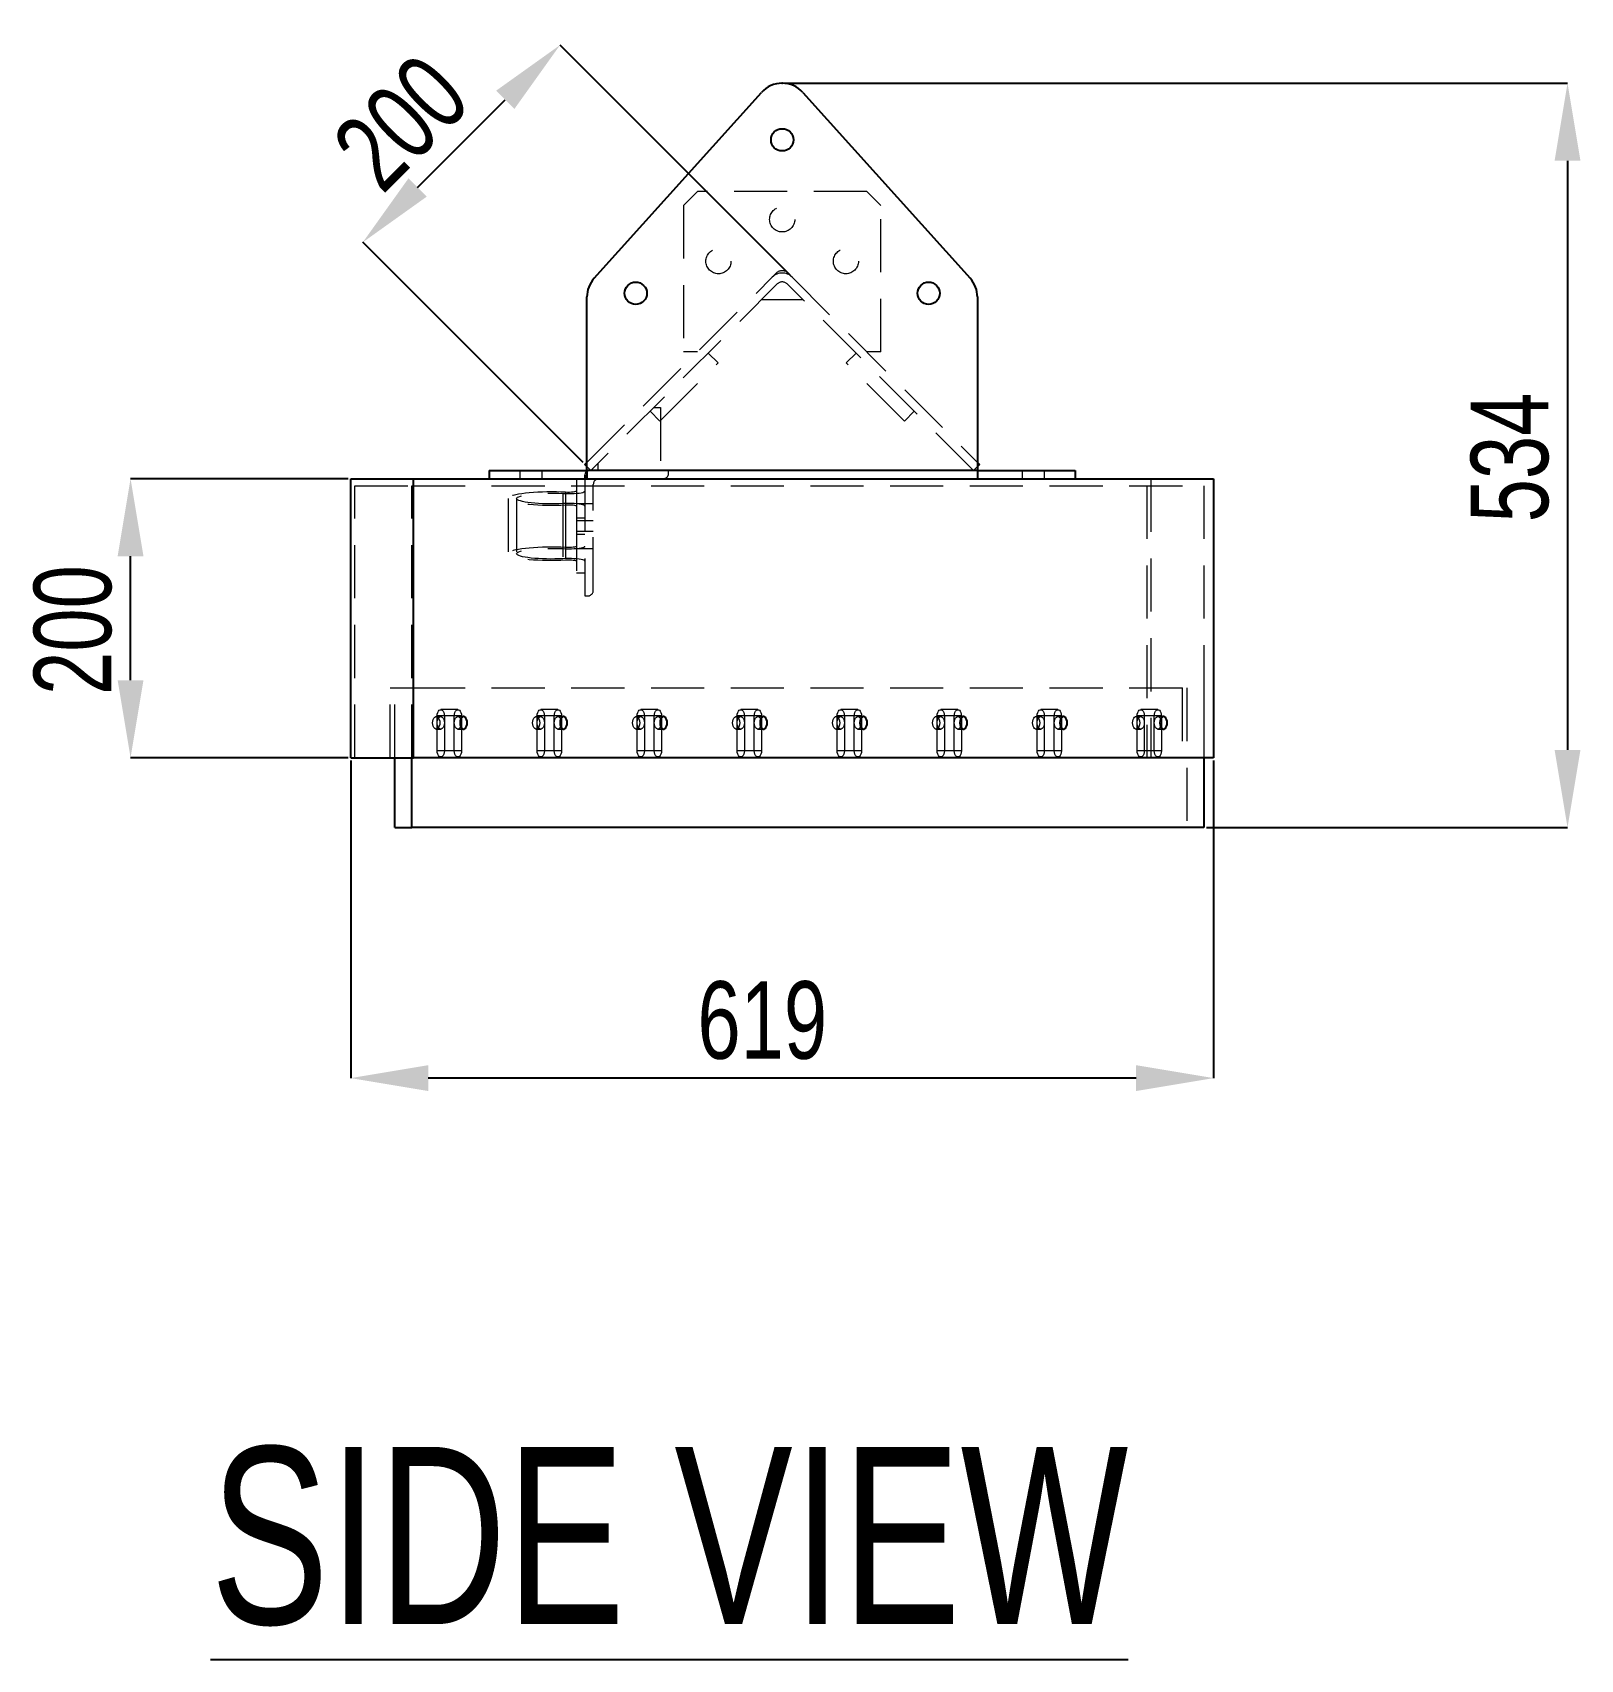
# Model space of a CAD drawing. Header units: millimetres. Extents: x 122 to 2816, y -707 to 556.
# Drawn here: x 1275.94 to 1312.93, y -119.21 to -80.33 of the extents above; entities that cross this region are included whole.
import ezdxf

# ---------------------------------------------------------------- set-up
doc = ezdxf.new("R2010")
doc.units = ezdxf.units.MM
doc.header["$PDSIZE"] = -1
doc.linetypes.add('HIDDEN', pattern=[1.905, 1.27, -0.635])
doc.layers.add('FORMAT', color=7, linetype='Continuous')
doc.styles.add('SLDTEXTSTYLE7', font='TXT', dxfattribs={"width": 0.75})
doc.dimstyles.new('SLDDIMSTYLE49', dxfattribs={"dimtxt": 1.852083, "dimasz": 1.852083, "dimexe": 0, "dimexo": 0.625, "dimgap": 0.463021, "dimtad": 1, "dimdec": 0, "dimlfac": 30, "dimrnd": 1e-09, "dimzin": 12, "dimtxsty": 'SLDTEXTSTYLE7', "dimsah": 1, "dimcen": 2.5, "dimazin": 3, "dimtfac": 1, "dimtdec": 0, "dimtmove": 0, "dimatfit": 3, "dimfrac": 2, "dimtzin": 12})
doc.dimstyles.new('SLDDIMSTYLE50', dxfattribs={"dimtxt": 1.852083, "dimasz": 1.852083, "dimexe": 0, "dimexo": 0.625, "dimgap": 0.463021, "dimtad": 1, "dimdec": 0, "dimlfac": 30, "dimrnd": 1e-09, "dimzin": 12, "dimtxsty": 'SLDTEXTSTYLE7', "dimsah": 1, "dimcen": 2.5, "dimazin": 3, "dimtfac": 1, "dimtdec": 0, "dimtmove": 0, "dimatfit": 0, "dimfrac": 2, "dimtzin": 12})

# ---------------------------------------------------------------- blocks, each defined once
blk = doc.blocks.new('*D1314')
at = {"layer": 'Defpoints', "color": 0}
for p in [(1293.854, -81.544), (1303.932, -99.33), (1312.625, -99.33)]:
    blk.add_point(p, dxfattribs=at)
at = {"layer": 'FORMAT', "color": 0, "lineweight": -2}
for p, q in [((1293.916, -81.544), (1312.625, -81.544)), ((1312.625, -83.396), (1312.625, -97.478)), ((1303.995, -99.33), (1312.625, -99.33))]:
    blk.add_line(p, q, dxfattribs=at)
at = {"layer": 'FORMAT', "color": 0}
for points in [[(1312.316, -83.396), (1312.934, -83.396), (1312.625, -81.544)], [(1312.316, -97.478), (1312.934, -97.478), (1312.625, -99.33)]]:
    blk.add_solid(points, dxfattribs=at)
at = {"layer": 'FORMAT', "color": 0, "insert": (1310.31, -90.488), "char_height": 1.8521, "attachment_point": 2, "rotation": 90, "style": 'SLDTEXTSTYLE7'}
blk.add_mtext('\\A1;534', dxfattribs=at)
blk = doc.blocks.new('*D1315')
at = {"layer": 'Defpoints', "color": 0}
for p in [(1283.543, -97.663), (1304.164, -97.663), (1283.543, -105.32)]:
    blk.add_point(p, dxfattribs=at)
at = {"layer": 'FORMAT', "color": 0, "lineweight": -2}
for p, q in [((1283.543, -97.726), (1283.543, -105.32)), ((1304.164, -97.726), (1304.164, -105.32)), ((1302.312, -105.32), (1285.395, -105.32))]:
    blk.add_line(p, q, dxfattribs=at)
at = {"layer": 'FORMAT', "color": 0}
for points in [[(1285.395, -105.011), (1285.395, -105.629), (1283.543, -105.32)], [(1302.312, -105.011), (1302.312, -105.629), (1304.164, -105.32)]]:
    blk.add_solid(points, dxfattribs=at)
at = {"layer": 'FORMAT', "color": 0, "insert": (1293.378, -103.005), "char_height": 1.8521, "attachment_point": 2, "style": 'SLDTEXTSTYLE7'}
blk.add_mtext('\\A1;619', dxfattribs=at)
blk = doc.blocks.new('*D1316')
at = {"layer": 'Defpoints', "color": 0}
for p in [(1278.279, -90.997), (1283.543, -90.997), (1283.543, -97.663)]:
    blk.add_point(p, dxfattribs=at)
at = {"layer": 'FORMAT', "color": 0, "lineweight": -2}
for p, q in [((1283.481, -90.997), (1278.279, -90.997)), ((1278.279, -95.811), (1278.279, -92.849)), ((1283.481, -97.663), (1278.279, -97.663))]:
    blk.add_line(p, q, dxfattribs=at)
at = {"layer": 'FORMAT', "color": 0}
for points in [[(1277.97, -92.849), (1278.588, -92.849), (1278.279, -90.997)], [(1277.97, -95.811), (1278.588, -95.811), (1278.279, -97.663)]]:
    blk.add_solid(points, dxfattribs=at)
at = {"layer": 'FORMAT', "color": 0, "insert": (1275.964, -94.612), "char_height": 1.8521, "attachment_point": 2, "rotation": 90, "style": 'SLDTEXTSTYLE7'}
blk.add_mtext('\\A1;200', dxfattribs=at)
blk = doc.blocks.new('*D1317')
at = {"layer": 'Defpoints', "color": 0}
for p in [(1288.544, -80.632), (1294.09, -86.177), (1289.14, -90.655)]:
    blk.add_point(p, dxfattribs=at)
at = {"layer": 'FORMAT', "color": 0, "lineweight": -2}
for p, q in [((1294.045, -86.133), (1288.544, -80.632)), ((1285.14, -84.036), (1287.235, -81.941)), ((1289.096, -90.611), (1283.83, -85.346))]:
    blk.add_line(p, q, dxfattribs=at)
at = {"layer": 'FORMAT', "color": 0}
for points in [[(1287.016, -81.723), (1287.453, -82.16), (1288.544, -80.632)], [(1284.922, -83.818), (1285.358, -84.254), (1283.83, -85.346)]]:
    blk.add_solid(points, dxfattribs=at)
at = {"layer": 'FORMAT', "color": 0, "insert": (1284.082, -81.82), "char_height": 1.8521, "attachment_point": 2, "rotation": 45, "style": 'SLDTEXTSTYLE7'}
blk.add_mtext('\\A1;200', dxfattribs=at)

msp = doc.modelspace()

# ---------------------------------------------------------------- linework, layer by layer
at = {"color": 7, "linetype": 'Continuous', "lineweight": 25}
for p, q in [((1289.358462, -86.206643), (1293.358462, -81.764193)), ((1294.349322, -81.764193), (1298.349322, -86.206643)), ((1289.187225, -90.796821), (1289.187225, -86.65273)), ((1298.520558, -86.65273), (1298.520558, -90.796821)), ((1286.853892, -90.796821), (1286.853892, -90.996821)), ((1286.853892, -90.796821), (1289.187225, -90.796821)), ((1289.139847, -90.6554), (1289.187225, -90.608021)), ((1289.187225, -90.702778), (1289.139847, -90.6554)), ((1289.139847, -90.930154), (1289.139847, -90.996821)), ((1289.187225, -90.796821), (1289.187225, -90.996821)), ((1298.520558, -90.796821), (1289.187225, -90.796821)), ((1298.520558, -90.608021), (1298.567937, -90.6554)), ((1298.567937, -90.6554), (1298.520558, -90.702778)), ((1298.520558, -90.796821), (1298.520558, -90.996821)), ((1298.520558, -90.796821), (1300.853892, -90.796821)), ((1300.853892, -90.796821), (1300.853892, -90.996821)), ((1283.543395, -97.663488), (1283.543395, -90.996821)), ((1283.543395, -90.996821), (1285.045174, -90.996821)), ((1285.045174, -97.663488), (1285.045174, -90.996821)), ((1285.045174, -90.996821), (1293.222416, -90.996821)), ((1293.222416, -90.996821), (1298.520558, -90.996821)), ((1298.520558, -90.996821), (1304.164388, -90.996821)), ((1304.164388, -90.996821), (1304.164388, -97.663488)), ((1283.543395, -97.663488), (1285.045174, -97.663488)), ((1284.594669, -99.330154), (1284.594669, -97.663488)), ((1285.004245, -99.330154), (1285.004245, -97.663488)), ((1304.164388, -97.663488), (1285.045174, -97.663488)), ((1303.932267, -97.663488), (1303.932267, -99.330154)), ((1284.594669, -99.330154), (1285.004245, -99.330154)), ((1303.932267, -99.330154), (1285.004245, -99.330154))]:
    msp.add_line(p, q, dxfattribs=at)
at = {"color": 7, "linetype": 'HIDDEN', "lineweight": 18}
for p, q in [((1291.830202, -84.13171), (1291.496869, -84.465044)), ((1295.877581, -84.13171), (1291.830202, -84.13171)), ((1296.210914, -84.465044), (1295.877581, -84.13171)), ((1291.496869, -84.465044), (1291.496869, -87.965044)), ((1296.210914, -87.965044), (1296.210914, -84.465044)), ((1289.187225, -90.608021), (1293.618189, -86.177057)), ((1293.618189, -86.177057), (1293.71247, -86.082776)), ((1293.995313, -86.082776), (1294.089594, -86.177057)), ((1294.089594, -86.177057), (1298.520558, -90.608021)), ((1293.736041, -86.342048), (1289.281268, -90.796821)), ((1298.426516, -90.796821), (1293.971743, -86.342048)), ((1294.353892, -86.724197), (1293.353892, -86.724197)), ((1290.931184, -89.61831), (1292.321827, -88.227666)), ((1291.830202, -87.965044), (1291.496869, -87.965044)), ((1292.321827, -88.227666), (1292.086125, -87.991964)), ((1295.385956, -88.227666), (1295.621659, -87.991964)), ((1296.7766, -89.61831), (1295.385956, -88.227666)), ((1296.210914, -87.965044), (1295.877581, -87.965044)), ((1290.695481, -89.382607), (1290.931184, -89.61831)), ((1290.781268, -89.296821), (1290.947935, -89.296821)), ((1290.947935, -89.296821), (1290.947935, -90.796821)), ((1297.012302, -89.382607), (1296.7766, -89.61831)), ((1287.587225, -90.796821), (1287.587225, -90.996821)), ((1288.120558, -90.996821), (1288.120558, -90.796821)), ((1289.281268, -90.796821), (1289.187225, -90.702778)), ((1289.447935, -90.630154), (1289.447935, -90.796821)), ((1291.139847, -90.863488), (1291.139847, -90.796821)), ((1298.520558, -90.702778), (1298.426516, -90.796821)), ((1299.587225, -90.796821), (1299.587225, -90.996821)), ((1300.120558, -90.996821), (1300.120558, -90.796821)), ((1283.638991, -91.163488), (1285.004245, -91.163488)), ((1283.638991, -97.663488), (1283.638991, -91.163488)), ((1285.004245, -91.163488), (1303.932267, -91.163488)), ((1285.004245, -97.663488), (1285.004245, -91.163488)), ((1288.610117, -91.348874), (1288.610117, -92.666512)), ((1288.674982, -91.319931), (1288.674982, -92.637569)), ((1288.939847, -91.010514), (1288.939847, -91.290988)), ((1289.139847, -91.010514), (1288.939847, -91.010514)), ((1288.939847, -91.290988), (1288.939847, -91.647955)), ((1289.139847, -90.996821), (1289.139847, -93.796821)), ((1289.339847, -93.663488), (1289.339847, -91.130154)), ((1302.567014, -91.163488), (1302.567014, -97.663488)), ((1302.66261, -90.996821), (1302.66261, -97.663488)), ((1303.932267, -91.163488), (1303.932267, -97.663488)), ((1287.306513, -91.469471), (1287.306513, -92.787109)), ((1287.506513, -91.469471), (1287.506513, -92.787109)), ((1288.610117, -91.590068), (1288.610117, -92.907706)), ((1288.674982, -91.619011), (1288.674982, -92.936649)), ((1289.139847, -91.596821), (1288.939847, -91.596821)), ((1288.939847, -91.647955), (1288.939847, -91.928429)), ((1289.339847, -91.596821), (1289.139847, -91.596821)), ((1288.939847, -91.928429), (1288.939847, -93.246067)), ((1288.939847, -91.928429), (1289.139847, -91.928429)), ((1288.939847, -91.996821), (1289.139847, -91.996821)), ((1289.139847, -91.996821), (1289.339847, -91.996821)), ((1289.139847, -92.259759), (1288.939847, -92.259759)), ((1289.139847, -92.328152), (1288.939847, -92.328152)), ((1289.339847, -92.259759), (1289.139847, -92.259759)), ((1288.939847, -92.659759), (1289.139847, -92.659759)), ((1289.139847, -92.659759), (1289.339847, -92.659759)), ((1288.939847, -93.246067), (1289.139847, -93.246067)), ((1289.139847, -93.796821), (1289.206513, -93.796821)), ((1284.485448, -97.663488), (1284.485448, -95.996821)), ((1284.485448, -95.996821), (1284.594669, -95.996821)), ((1284.594669, -97.663488), (1284.594669, -95.996821)), ((1284.594669, -95.996821), (1285.004245, -95.996821)), ((1285.004245, -97.663488), (1285.004245, -95.996821)), ((1285.004245, -95.996821), (1303.932267, -95.996821)), ((1303.413471, -95.996821), (1303.413471, -97.663488)), ((1303.522691, -95.996821), (1303.522691, -97.663488)), ((1303.522691, -95.996821), (1303.522691, -99.330154)), ((1303.932267, -95.996821), (1303.932267, -97.663488)), ((1285.694023, -96.680154), (1285.584803, -96.680154)), ((1285.607987, -97.496821), (1285.607987, -96.663488)), ((1286.017563, -96.663488), (1285.607987, -96.663488)), ((1286.103599, -96.513488), (1285.694023, -96.513488)), ((1286.189636, -96.663488), (1285.78006, -96.663488)), ((1285.78006, -96.663488), (1285.78006, -97.496821)), ((1286.017563, -97.496821), (1286.017563, -96.663488)), ((1286.240125, -96.680154), (1286.103599, -96.680154)), ((1286.189636, -96.663488), (1286.189636, -97.496821)), ((1288.083925, -96.680154), (1287.974705, -96.680154)), ((1287.997889, -97.496821), (1287.997889, -96.663488)), ((1288.407465, -96.663488), (1287.997889, -96.663488)), ((1288.493501, -96.513488), (1288.083925, -96.513488)), ((1288.579538, -96.663488), (1288.169962, -96.663488)), ((1288.169962, -96.663488), (1288.169962, -97.496821)), ((1288.407465, -97.496821), (1288.407465, -96.663488)), ((1288.630027, -96.680154), (1288.493501, -96.680154)), ((1288.579538, -96.663488), (1288.579538, -97.496821)), ((1290.473827, -96.680154), (1290.364607, -96.680154)), ((1290.387791, -97.496821), (1290.387791, -96.663488)), ((1290.797367, -96.663488), (1290.387791, -96.663488)), ((1290.883403, -96.513488), (1290.473827, -96.513488)), ((1290.96944, -96.663488), (1290.559863, -96.663488)), ((1290.559863, -96.663488), (1290.559863, -97.496821)), ((1290.797367, -97.496821), (1290.797367, -96.663488)), ((1291.019928, -96.680154), (1290.883403, -96.680154)), ((1290.96944, -96.663488), (1290.96944, -97.496821)), ((1292.863729, -96.680154), (1292.754509, -96.680154)), ((1293.187268, -96.663488), (1292.777692, -96.663488)), ((1292.777692, -97.496821), (1292.777692, -96.663488)), ((1293.273305, -96.513488), (1292.863729, -96.513488)), ((1293.359341, -96.663488), (1292.949765, -96.663488)), ((1292.949765, -96.663488), (1292.949765, -97.496821)), ((1293.187268, -97.496821), (1293.187268, -96.663488)), ((1293.40983, -96.680154), (1293.273305, -96.680154)), ((1293.359341, -96.663488), (1293.359341, -97.496821)), ((1295.253631, -96.680154), (1295.14441, -96.680154)), ((1295.167594, -97.496821), (1295.167594, -96.663488)), ((1295.57717, -96.663488), (1295.167594, -96.663488)), ((1295.663207, -96.513488), (1295.253631, -96.513488)), ((1295.749243, -96.663488), (1295.339667, -96.663488)), ((1295.339667, -96.663488), (1295.339667, -97.496821)), ((1295.57717, -97.496821), (1295.57717, -96.663488)), ((1295.799732, -96.680154), (1295.663207, -96.680154)), ((1295.749243, -96.663488), (1295.749243, -97.496821)), ((1297.643532, -96.680154), (1297.534312, -96.680154)), ((1297.557496, -97.496821), (1297.557496, -96.663488)), ((1297.967072, -96.663488), (1297.557496, -96.663488)), ((1298.053108, -96.513488), (1297.643532, -96.513488)), ((1298.139145, -96.663488), (1297.729569, -96.663488)), ((1297.729569, -96.663488), (1297.729569, -97.496821)), ((1297.967072, -97.496821), (1297.967072, -96.663488)), ((1298.189634, -96.680154), (1298.053108, -96.680154)), ((1298.139145, -96.663488), (1298.139145, -97.496821)), ((1300.033434, -96.680154), (1299.924214, -96.680154)), ((1300.356974, -96.663488), (1299.947398, -96.663488)), ((1299.947398, -97.496821), (1299.947398, -96.663488)), ((1300.44301, -96.513488), (1300.033434, -96.513488)), ((1300.529047, -96.663488), (1300.119471, -96.663488)), ((1300.119471, -96.663488), (1300.119471, -97.496821)), ((1300.356974, -97.496821), (1300.356974, -96.663488)), ((1300.579536, -96.680154), (1300.44301, -96.680154)), ((1300.529047, -96.663488), (1300.529047, -97.496821)), ((1302.423336, -96.680154), (1302.314116, -96.680154)), ((1302.746876, -96.663488), (1302.3373, -96.663488)), ((1302.3373, -97.496821), (1302.3373, -96.663488)), ((1302.832912, -96.513488), (1302.423336, -96.513488)), ((1302.918949, -96.663488), (1302.509373, -96.663488)), ((1302.509373, -96.663488), (1302.509373, -97.496821)), ((1302.746876, -97.496821), (1302.746876, -96.663488)), ((1302.969437, -96.680154), (1302.832912, -96.680154)), ((1302.918949, -96.663488), (1302.918949, -97.496821)), ((1285.584803, -96.980154), (1285.694023, -96.980154)), ((1286.103599, -96.980154), (1286.240125, -96.980154)), ((1287.974705, -96.980154), (1288.083925, -96.980154)), ((1288.493501, -96.980154), (1288.630027, -96.980154)), ((1290.364607, -96.980154), (1290.473827, -96.980154)), ((1290.883403, -96.980154), (1291.019928, -96.980154)), ((1292.754509, -96.980154), (1292.863729, -96.980154)), ((1293.273305, -96.980154), (1293.40983, -96.980154)), ((1295.14441, -96.980154), (1295.253631, -96.980154)), ((1295.663207, -96.980154), (1295.799732, -96.980154)), ((1297.534312, -96.980154), (1297.643532, -96.980154)), ((1298.053108, -96.980154), (1298.189634, -96.980154)), ((1299.924214, -96.980154), (1300.033434, -96.980154)), ((1300.44301, -96.980154), (1300.579536, -96.980154)), ((1302.314116, -96.980154), (1302.423336, -96.980154)), ((1302.832912, -96.980154), (1302.969437, -96.980154)), ((1286.017563, -97.496821), (1285.607987, -97.496821)), ((1286.189636, -97.496821), (1285.78006, -97.496821)), ((1288.407465, -97.496821), (1287.997889, -97.496821)), ((1288.579538, -97.496821), (1288.169962, -97.496821)), ((1290.797367, -97.496821), (1290.387791, -97.496821)), ((1290.96944, -97.496821), (1290.559863, -97.496821)), ((1293.187268, -97.496821), (1292.777692, -97.496821)), ((1293.359341, -97.496821), (1292.949765, -97.496821)), ((1295.57717, -97.496821), (1295.167594, -97.496821)), ((1295.749243, -97.496821), (1295.339667, -97.496821)), ((1297.967072, -97.496821), (1297.557496, -97.496821)), ((1298.139145, -97.496821), (1297.729569, -97.496821)), ((1300.356974, -97.496821), (1299.947398, -97.496821)), ((1300.529047, -97.496821), (1300.119471, -97.496821)), ((1302.746876, -97.496821), (1302.3373, -97.496821)), ((1302.918949, -97.496821), (1302.509373, -97.496821)), ((1285.694023, -97.646821), (1286.103599, -97.646821)), ((1288.083925, -97.646821), (1288.493501, -97.646821)), ((1290.473827, -97.646821), (1290.883403, -97.646821)), ((1292.863729, -97.646821), (1293.273305, -97.646821)), ((1295.253631, -97.646821), (1295.663207, -97.646821)), ((1297.643532, -97.646821), (1298.053108, -97.646821)), ((1300.033434, -97.646821), (1300.44301, -97.646821)), ((1302.423336, -97.646821), (1302.832912, -97.646821))]:
    msp.add_line(p, q, dxfattribs=at)
at = {"color": 7, "linetype": 'HIDDEN', "lineweight": 18, "flags": 128}
for points in [[(1288.674982, -91.319931), (1288.567028, -91.315254), (1288.456395, -91.312395), (1288.344389, -91.311387), (1288.232329, -91.312244), (1288.121536, -91.314954), (1288.013317, -91.319486), (1287.908948, -91.325786), (1287.80966, -91.333781), (1287.716622, -91.343374), (1287.630931, -91.354455), (1287.553599, -91.366892), (1287.485536, -91.380538), (1287.427545, -91.395232), (1287.38031, -91.410802), (1287.344388, -91.427064), (1287.320202, -91.443825), (1287.308037, -91.460889), (1287.308037, -91.478054), (1287.320202, -91.495118), (1287.344388, -91.511879), (1287.38031, -91.52814), (1287.427545, -91.54371), (1287.485536, -91.558405), (1287.553599, -91.572051), (1287.630931, -91.584487), (1287.716622, -91.595568), (1287.80966, -91.605162), (1287.908948, -91.613156), (1288.013317, -91.619456), (1288.121536, -91.623988), (1288.232329, -91.626699), (1288.344389, -91.627555), (1288.456395, -91.626548), (1288.567028, -91.623689), (1288.674982, -91.619011)], [(1288.610117, -91.590068), (1288.514768, -91.594119), (1288.416953, -91.596413), (1288.318051, -91.596916), (1288.219456, -91.595622), (1288.122559, -91.592549), (1288.028725, -91.587741), (1287.939279, -91.581265), (1287.855481, -91.573213), (1287.778514, -91.563697), (1287.709462, -91.552853), (1287.649299, -91.540834), (1287.598873, -91.527807), (1287.558897, -91.513959), (1287.529932, -91.499483), (1287.512389, -91.484584), (1287.506513, -91.469471), (1287.512389, -91.454359), (1287.529932, -91.43946), (1287.558897, -91.424984), (1287.598873, -91.411135), (1287.649299, -91.398109), (1287.709462, -91.386089), (1287.778514, -91.375245), (1287.855481, -91.36573), (1287.939279, -91.357677), (1288.028725, -91.351201), (1288.122559, -91.346393), (1288.219456, -91.34332), (1288.318051, -91.342027), (1288.416953, -91.34253), (1288.514768, -91.344823), (1288.610117, -91.348874)], [(1288.610117, -91.348874), (1288.677118, -91.351425), (1288.745989, -91.352175), (1288.814676, -91.351102), (1288.881134, -91.348238), (1288.943382, -91.343668), (1288.999566, -91.337528), (1289.048012, -91.330002), (1289.087276, -91.321313), (1289.116188, -91.311721), (1289.133888, -91.301511), (1289.139847, -91.290988)], [(1288.939847, -91.290988), (1288.934226, -91.298191), (1288.91768, -91.304988), (1288.891139, -91.310999), (1288.856094, -91.315886), (1288.814516, -91.319373), (1288.76874, -91.321264), (1288.721341, -91.321454), (1288.674982, -91.319931)], [(1289.139847, -91.647955), (1289.133888, -91.637431), (1289.116188, -91.627221), (1289.087276, -91.617629), (1289.048012, -91.608941), (1288.999566, -91.601414), (1288.943382, -91.595275), (1288.881134, -91.590705), (1288.814676, -91.587841), (1288.745989, -91.586768), (1288.677118, -91.587518), (1288.610117, -91.590068)], [(1288.674982, -91.619011), (1288.721341, -91.617489), (1288.76874, -91.617679), (1288.814516, -91.61957), (1288.856094, -91.623057), (1288.891139, -91.627943), (1288.91768, -91.633954), (1288.934226, -91.640752), (1288.939847, -91.647955)], [(1288.674982, -92.637569), (1288.567028, -92.632892), (1288.456395, -92.630032), (1288.344389, -92.629025), (1288.232329, -92.629882), (1288.121536, -92.632592), (1288.013317, -92.637124), (1287.908948, -92.643424), (1287.80966, -92.651418), (1287.716622, -92.661012), (1287.630931, -92.672093), (1287.553599, -92.68453), (1287.485536, -92.698176), (1287.427545, -92.71287), (1287.38031, -92.72844), (1287.344388, -92.744701), (1287.320202, -92.761463), (1287.308037, -92.778527), (1287.308037, -92.795692), (1287.320202, -92.812755), (1287.344388, -92.829517), (1287.38031, -92.845778), (1287.427545, -92.861348), (1287.485536, -92.876043), (1287.553599, -92.889689), (1287.630931, -92.902125), (1287.716622, -92.913206), (1287.80966, -92.9228), (1287.908948, -92.930794), (1288.013317, -92.937094), (1288.121536, -92.941626), (1288.232329, -92.944336), (1288.344389, -92.945193), (1288.456395, -92.944186), (1288.567028, -92.941327), (1288.674982, -92.936649)], [(1288.610117, -92.907706), (1288.514768, -92.911757), (1288.416953, -92.91405), (1288.318051, -92.914554), (1288.219456, -92.91326), (1288.122559, -92.910187), (1288.028725, -92.905379), (1287.939279, -92.898903), (1287.855481, -92.890851), (1287.778514, -92.881335), (1287.709462, -92.870491), (1287.649299, -92.858471), (1287.598873, -92.845445), (1287.558897, -92.831597), (1287.529932, -92.817121), (1287.512389, -92.802221), (1287.506513, -92.787109), (1287.512389, -92.771997), (1287.529932, -92.757098), (1287.558897, -92.742622), (1287.598873, -92.728773), (1287.649299, -92.715747), (1287.709462, -92.703727), (1287.778514, -92.692883), (1287.855481, -92.683368), (1287.939279, -92.675315), (1288.028725, -92.668839), (1288.122559, -92.664031), (1288.219456, -92.660958), (1288.318051, -92.659665), (1288.416953, -92.660168), (1288.514768, -92.662461), (1288.610117, -92.666512)], [(1288.610117, -92.666512), (1288.677118, -92.669063), (1288.745989, -92.669813), (1288.814676, -92.66874), (1288.881134, -92.665875), (1288.943382, -92.661305), (1288.999566, -92.655166), (1289.048012, -92.64764), (1289.087276, -92.638951), (1289.116188, -92.629359), (1289.133888, -92.619149), (1289.139847, -92.608626)], [(1289.139847, -92.965593), (1289.133888, -92.955069), (1289.116188, -92.944859), (1289.087276, -92.935267), (1289.048012, -92.926578), (1288.999566, -92.919052), (1288.943382, -92.912913), (1288.881134, -92.908343), (1288.814676, -92.905479), (1288.745989, -92.904405), (1288.677118, -92.905155), (1288.610117, -92.907706)], [(1288.939847, -92.608626), (1288.934226, -92.615828), (1288.91768, -92.622626), (1288.891139, -92.628637), (1288.856094, -92.633524), (1288.814516, -92.63701), (1288.76874, -92.638902), (1288.721341, -92.639092), (1288.674982, -92.637569)], [(1288.674982, -92.936649), (1288.721341, -92.935127), (1288.76874, -92.935316), (1288.814516, -92.937208), (1288.856094, -92.940695), (1288.891139, -92.945581), (1288.91768, -92.951592), (1288.934226, -92.95839), (1288.939847, -92.965593)], [(1285.498767, -96.830154), (1285.502252, -96.787894), (1285.512425, -96.749058), (1285.528461, -96.716792), (1285.549062, -96.693709), (1285.572559, -96.681681), (1285.597047, -96.681681), (1285.620544, -96.693709), (1285.641145, -96.716792), (1285.657182, -96.749058), (1285.667354, -96.787894), (1285.67084, -96.830154), (1285.667354, -96.872414), (1285.657182, -96.91125), (1285.641145, -96.943517), (1285.620544, -96.966599), (1285.597047, -96.978627), (1285.572559, -96.978627), (1285.549062, -96.966599), (1285.528461, -96.943517), (1285.512425, -96.91125), (1285.502252, -96.872414), (1285.498767, -96.830154)], [(1285.607987, -96.663488), (1285.611472, -96.621228), (1285.621645, -96.582391), (1285.637681, -96.550125), (1285.658283, -96.527043), (1285.681779, -96.515014), (1285.706268, -96.515014), (1285.729764, -96.527043), (1285.750365, -96.550125), (1285.766402, -96.582391), (1285.776575, -96.621228), (1285.78006, -96.663488)], [(1285.607987, -96.830154), (1285.611472, -96.787894), (1285.621645, -96.749058), (1285.637681, -96.716792), (1285.658283, -96.693709), (1285.681779, -96.681681), (1285.706268, -96.681681), (1285.729764, -96.693709), (1285.750365, -96.716792), (1285.766402, -96.749058), (1285.776575, -96.787894), (1285.78006, -96.830154), (1285.776575, -96.872414), (1285.766402, -96.91125), (1285.750365, -96.943517), (1285.729764, -96.966599), (1285.706268, -96.978627), (1285.681779, -96.978627), (1285.658283, -96.966599), (1285.637681, -96.943517), (1285.621645, -96.91125), (1285.611472, -96.872414), (1285.607987, -96.830154)], [(1286.017563, -96.663488), (1286.021048, -96.621228), (1286.031221, -96.582391), (1286.047257, -96.550125), (1286.067859, -96.527043), (1286.091355, -96.515014), (1286.115844, -96.515014), (1286.13934, -96.527043), (1286.159941, -96.550125), (1286.175978, -96.582391), (1286.186151, -96.621228), (1286.189636, -96.663488)], [(1286.017563, -96.830154), (1286.021048, -96.787894), (1286.031221, -96.749058), (1286.047257, -96.716792), (1286.067859, -96.693709), (1286.091355, -96.681681), (1286.115844, -96.681681), (1286.13934, -96.693709), (1286.159941, -96.716792), (1286.171862, -96.738852)], [(1287.888668, -96.830154), (1287.892154, -96.787894), (1287.902326, -96.749058), (1287.918363, -96.716792), (1287.938964, -96.693709), (1287.962461, -96.681681), (1287.986949, -96.681681), (1288.010446, -96.693709), (1288.031047, -96.716792), (1288.047083, -96.749058), (1288.057256, -96.787894), (1288.060741, -96.830154), (1288.057256, -96.872414), (1288.047083, -96.91125), (1288.031047, -96.943517), (1288.010446, -96.966599), (1287.986949, -96.978627), (1287.962461, -96.978627), (1287.938964, -96.966599), (1287.918363, -96.943517), (1287.902326, -96.91125), (1287.892154, -96.872414), (1287.888668, -96.830154)], [(1287.997889, -96.663488), (1288.001374, -96.621228), (1288.011547, -96.582391), (1288.027583, -96.550125), (1288.048184, -96.527043), (1288.071681, -96.515014), (1288.096169, -96.515014), (1288.119666, -96.527043), (1288.140267, -96.550125), (1288.156304, -96.582391), (1288.166477, -96.621228), (1288.169962, -96.663488)], [(1287.997889, -96.830154), (1288.001374, -96.787894), (1288.011547, -96.749058), (1288.027583, -96.716792), (1288.048184, -96.693709), (1288.071681, -96.681681), (1288.096169, -96.681681), (1288.119666, -96.693709), (1288.140267, -96.716792), (1288.156304, -96.749058), (1288.166477, -96.787894), (1288.169962, -96.830154), (1288.166477, -96.872414), (1288.156304, -96.91125), (1288.140267, -96.943517), (1288.119666, -96.966599), (1288.096169, -96.978627), (1288.071681, -96.978627), (1288.048184, -96.966599), (1288.027583, -96.943517), (1288.011547, -96.91125), (1288.001374, -96.872414), (1287.997889, -96.830154)], [(1288.407465, -96.663488), (1288.41095, -96.621228), (1288.421123, -96.582391), (1288.437159, -96.550125), (1288.45776, -96.527043), (1288.481257, -96.515014), (1288.505745, -96.515014), (1288.529242, -96.527043), (1288.549843, -96.550125), (1288.56588, -96.582391), (1288.576053, -96.621228), (1288.579538, -96.663488)], [(1288.407465, -96.830154), (1288.41095, -96.787894), (1288.421123, -96.749058), (1288.437159, -96.716792), (1288.45776, -96.693709), (1288.481257, -96.681681), (1288.505745, -96.681681), (1288.529242, -96.693709), (1288.549843, -96.716792), (1288.561764, -96.738852)], [(1290.27857, -96.830154), (1290.282055, -96.787894), (1290.292228, -96.749058), (1290.308265, -96.716792), (1290.328866, -96.693709), (1290.352362, -96.681681), (1290.376851, -96.681681), (1290.400348, -96.693709), (1290.420949, -96.716792), (1290.436985, -96.749058), (1290.447158, -96.787894), (1290.450643, -96.830154), (1290.447158, -96.872414), (1290.436985, -96.91125), (1290.420949, -96.943517), (1290.400348, -96.966599), (1290.376851, -96.978627), (1290.352362, -96.978627), (1290.328866, -96.966599), (1290.308265, -96.943517), (1290.292228, -96.91125), (1290.282055, -96.872414), (1290.27857, -96.830154)], [(1290.387791, -96.663488), (1290.391276, -96.621228), (1290.401449, -96.582391), (1290.417485, -96.550125), (1290.438086, -96.527043), (1290.461583, -96.515014), (1290.486071, -96.515014), (1290.509568, -96.527043), (1290.530169, -96.550125), (1290.546205, -96.582391), (1290.556378, -96.621228), (1290.559863, -96.663488)], [(1290.387791, -96.830154), (1290.391276, -96.787894), (1290.401449, -96.749058), (1290.417485, -96.716792), (1290.438086, -96.693709), (1290.461583, -96.681681), (1290.486071, -96.681681), (1290.509568, -96.693709), (1290.530169, -96.716792), (1290.546205, -96.749058), (1290.556378, -96.787894), (1290.559863, -96.830154), (1290.556378, -96.872414), (1290.546205, -96.91125), (1290.530169, -96.943517), (1290.509568, -96.966599), (1290.486071, -96.978627), (1290.461583, -96.978627), (1290.438086, -96.966599), (1290.417485, -96.943517), (1290.401449, -96.91125), (1290.391276, -96.872414), (1290.387791, -96.830154)], [(1290.797367, -96.663488), (1290.800852, -96.621228), (1290.811025, -96.582391), (1290.827061, -96.550125), (1290.847662, -96.527043), (1290.871159, -96.515014), (1290.895647, -96.515014), (1290.919144, -96.527043), (1290.939745, -96.550125), (1290.955782, -96.582391), (1290.965954, -96.621228), (1290.96944, -96.663488)], [(1290.797367, -96.830154), (1290.800852, -96.787894), (1290.811025, -96.749058), (1290.827061, -96.716792), (1290.847662, -96.693709), (1290.871159, -96.681681), (1290.895647, -96.681681), (1290.919144, -96.693709), (1290.939745, -96.716792), (1290.951666, -96.738852)], [(1292.668472, -96.830154), (1292.671957, -96.787894), (1292.68213, -96.749058), (1292.698167, -96.716792), (1292.718768, -96.693709), (1292.742264, -96.681681), (1292.766753, -96.681681), (1292.790249, -96.693709), (1292.81085, -96.716792), (1292.826887, -96.749058), (1292.83706, -96.787894), (1292.840545, -96.830154), (1292.83706, -96.872414), (1292.826887, -96.91125), (1292.81085, -96.943517), (1292.790249, -96.966599), (1292.766753, -96.978627), (1292.742264, -96.978627), (1292.718768, -96.966599), (1292.698167, -96.943517), (1292.68213, -96.91125), (1292.671957, -96.872414), (1292.668472, -96.830154)], [(1292.777692, -96.663488), (1292.781177, -96.621228), (1292.79135, -96.582391), (1292.807387, -96.550125), (1292.827988, -96.527043), (1292.851485, -96.515014), (1292.875973, -96.515014), (1292.89947, -96.527043), (1292.920071, -96.550125), (1292.936107, -96.582391), (1292.94628, -96.621228), (1292.949765, -96.663488)], [(1292.777692, -96.830154), (1292.781177, -96.787894), (1292.79135, -96.749058), (1292.807387, -96.716792), (1292.827988, -96.693709), (1292.851485, -96.681681), (1292.875973, -96.681681), (1292.89947, -96.693709), (1292.920071, -96.716792), (1292.936107, -96.749058), (1292.94628, -96.787894), (1292.949765, -96.830154), (1292.94628, -96.872414), (1292.936107, -96.91125), (1292.920071, -96.943517), (1292.89947, -96.966599), (1292.875973, -96.978627), (1292.851485, -96.978627), (1292.827988, -96.966599), (1292.807387, -96.943517), (1292.79135, -96.91125), (1292.781177, -96.872414), (1292.777692, -96.830154)], [(1293.187268, -96.663488), (1293.190753, -96.621228), (1293.200926, -96.582391), (1293.216963, -96.550125), (1293.237564, -96.527043), (1293.261061, -96.515014), (1293.285549, -96.515014), (1293.309046, -96.527043), (1293.329647, -96.550125), (1293.345683, -96.582391), (1293.355856, -96.621228), (1293.359341, -96.663488)], [(1293.187268, -96.830154), (1293.190753, -96.787894), (1293.200926, -96.749058), (1293.216963, -96.716792), (1293.237564, -96.693709), (1293.261061, -96.681681), (1293.285549, -96.681681), (1293.309046, -96.693709), (1293.329647, -96.716792), (1293.341568, -96.738852)], [(1295.058374, -96.830154), (1295.061859, -96.787894), (1295.072032, -96.749058), (1295.088068, -96.716792), (1295.10867, -96.693709), (1295.132166, -96.681681), (1295.156655, -96.681681), (1295.180151, -96.693709), (1295.200752, -96.716792), (1295.216789, -96.749058), (1295.226962, -96.787894), (1295.230447, -96.830154), (1295.226962, -96.872414), (1295.216789, -96.91125), (1295.200752, -96.943517), (1295.180151, -96.966599), (1295.156655, -96.978627), (1295.132166, -96.978627), (1295.10867, -96.966599), (1295.088068, -96.943517), (1295.072032, -96.91125), (1295.061859, -96.872414), (1295.058374, -96.830154)], [(1295.167594, -96.663488), (1295.171079, -96.621228), (1295.181252, -96.582391), (1295.197289, -96.550125), (1295.21789, -96.527043), (1295.241386, -96.515014), (1295.265875, -96.515014), (1295.289371, -96.527043), (1295.309973, -96.550125), (1295.326009, -96.582391), (1295.336182, -96.621228), (1295.339667, -96.663488)], [(1295.167594, -96.830154), (1295.171079, -96.787894), (1295.181252, -96.749058), (1295.197289, -96.716792), (1295.21789, -96.693709), (1295.241386, -96.681681), (1295.265875, -96.681681), (1295.289371, -96.693709), (1295.309973, -96.716792), (1295.326009, -96.749058), (1295.336182, -96.787894), (1295.339667, -96.830154), (1295.336182, -96.872414), (1295.326009, -96.91125), (1295.309973, -96.943517), (1295.289371, -96.966599), (1295.265875, -96.978627), (1295.241386, -96.978627), (1295.21789, -96.966599), (1295.197289, -96.943517), (1295.181252, -96.91125), (1295.171079, -96.872414), (1295.167594, -96.830154)], [(1295.57717, -96.663488), (1295.580655, -96.621228), (1295.590828, -96.582391), (1295.606865, -96.550125), (1295.627466, -96.527043), (1295.650962, -96.515014), (1295.675451, -96.515014), (1295.698948, -96.527043), (1295.719549, -96.550125), (1295.735585, -96.582391), (1295.745758, -96.621228), (1295.749243, -96.663488)], [(1295.57717, -96.830154), (1295.580655, -96.787894), (1295.590828, -96.749058), (1295.606865, -96.716792), (1295.627466, -96.693709), (1295.650962, -96.681681), (1295.675451, -96.681681), (1295.698948, -96.693709), (1295.719549, -96.716792), (1295.731469, -96.738852)], [(1297.448276, -96.830154), (1297.451761, -96.787894), (1297.461934, -96.749058), (1297.47797, -96.716792), (1297.498571, -96.693709), (1297.522068, -96.681681), (1297.546556, -96.681681), (1297.570053, -96.693709), (1297.590654, -96.716792), (1297.606691, -96.749058), (1297.616864, -96.787894), (1297.620349, -96.830154), (1297.616864, -96.872414), (1297.606691, -96.91125), (1297.590654, -96.943517), (1297.570053, -96.966599), (1297.546556, -96.978627), (1297.522068, -96.978627), (1297.498571, -96.966599), (1297.47797, -96.943517), (1297.461934, -96.91125), (1297.451761, -96.872414), (1297.448276, -96.830154)], [(1297.557496, -96.663488), (1297.560981, -96.621228), (1297.571154, -96.582391), (1297.587191, -96.550125), (1297.607792, -96.527043), (1297.631288, -96.515014), (1297.655777, -96.515014), (1297.679273, -96.527043), (1297.699874, -96.550125), (1297.715911, -96.582391), (1297.726084, -96.621228), (1297.729569, -96.663488)], [(1297.557496, -96.830154), (1297.560981, -96.787894), (1297.571154, -96.749058), (1297.587191, -96.716792), (1297.607792, -96.693709), (1297.631288, -96.681681), (1297.655777, -96.681681), (1297.679273, -96.693709), (1297.699874, -96.716792), (1297.715911, -96.749058), (1297.726084, -96.787894), (1297.729569, -96.830154), (1297.726084, -96.872414), (1297.715911, -96.91125), (1297.699874, -96.943517), (1297.679273, -96.966599), (1297.655777, -96.978627), (1297.631288, -96.978627), (1297.607792, -96.966599), (1297.587191, -96.943517), (1297.571154, -96.91125), (1297.560981, -96.872414), (1297.557496, -96.830154)], [(1297.967072, -96.663488), (1297.970557, -96.621228), (1297.98073, -96.582391), (1297.996767, -96.550125), (1298.017368, -96.527043), (1298.040864, -96.515014), (1298.065353, -96.515014), (1298.088849, -96.527043), (1298.10945, -96.550125), (1298.125487, -96.582391), (1298.13566, -96.621228), (1298.139145, -96.663488)], [(1297.967072, -96.830154), (1297.970557, -96.787894), (1297.98073, -96.749058), (1297.996767, -96.716792), (1298.017368, -96.693709), (1298.040864, -96.681681), (1298.065353, -96.681681), (1298.088849, -96.693709), (1298.10945, -96.716792), (1298.121371, -96.738852)], [(1299.838178, -96.830154), (1299.841663, -96.787894), (1299.851836, -96.749058), (1299.867872, -96.716792), (1299.888473, -96.693709), (1299.91197, -96.681681), (1299.936458, -96.681681), (1299.959955, -96.693709), (1299.980556, -96.716792), (1299.996592, -96.749058), (1300.006765, -96.787894), (1300.01025, -96.830154), (1300.006765, -96.872414), (1299.996592, -96.91125), (1299.980556, -96.943517), (1299.959955, -96.966599), (1299.936458, -96.978627), (1299.91197, -96.978627), (1299.888473, -96.966599), (1299.867872, -96.943517), (1299.851836, -96.91125), (1299.841663, -96.872414), (1299.838178, -96.830154)], [(1299.947398, -96.663488), (1299.950883, -96.621228), (1299.961056, -96.582391), (1299.977092, -96.550125), (1299.997693, -96.527043), (1300.02119, -96.515014), (1300.045679, -96.515014), (1300.069175, -96.527043), (1300.089776, -96.550125), (1300.105813, -96.582391), (1300.115986, -96.621228), (1300.119471, -96.663488)], [(1299.947398, -96.830154), (1299.950883, -96.787894), (1299.961056, -96.749058), (1299.977092, -96.716792), (1299.997693, -96.693709), (1300.02119, -96.681681), (1300.045679, -96.681681), (1300.069175, -96.693709), (1300.089776, -96.716792), (1300.105813, -96.749058), (1300.115986, -96.787894), (1300.119471, -96.830154), (1300.115986, -96.872414), (1300.105813, -96.91125), (1300.089776, -96.943517), (1300.069175, -96.966599), (1300.045679, -96.978627), (1300.02119, -96.978627), (1299.997693, -96.966599), (1299.977092, -96.943517), (1299.961056, -96.91125), (1299.950883, -96.872414), (1299.947398, -96.830154)], [(1300.356974, -96.663488), (1300.360459, -96.621228), (1300.370632, -96.582391), (1300.386668, -96.550125), (1300.407269, -96.527043), (1300.430766, -96.515014), (1300.455255, -96.515014), (1300.478751, -96.527043), (1300.499352, -96.550125), (1300.515389, -96.582391), (1300.525562, -96.621228), (1300.529047, -96.663488)], [(1300.356974, -96.830154), (1300.360459, -96.787894), (1300.370632, -96.749058), (1300.386668, -96.716792), (1300.407269, -96.693709), (1300.430766, -96.681681), (1300.455255, -96.681681), (1300.478751, -96.693709), (1300.499352, -96.716792), (1300.511273, -96.738852)], [(1302.228079, -96.830154), (1302.231564, -96.787894), (1302.241737, -96.749058), (1302.257774, -96.716792), (1302.278375, -96.693709), (1302.301872, -96.681681), (1302.32636, -96.681681), (1302.349857, -96.693709), (1302.370458, -96.716792), (1302.386494, -96.749058), (1302.396667, -96.787894), (1302.400152, -96.830154), (1302.396667, -96.872414), (1302.386494, -96.91125), (1302.370458, -96.943517), (1302.349857, -96.966599), (1302.32636, -96.978627), (1302.301872, -96.978627), (1302.278375, -96.966599), (1302.257774, -96.943517), (1302.241737, -96.91125), (1302.231564, -96.872414), (1302.228079, -96.830154)], [(1302.3373, -96.663488), (1302.340785, -96.621228), (1302.350958, -96.582391), (1302.366994, -96.550125), (1302.387595, -96.527043), (1302.411092, -96.515014), (1302.43558, -96.515014), (1302.459077, -96.527043), (1302.479678, -96.550125), (1302.495715, -96.582391), (1302.505887, -96.621228), (1302.509373, -96.663488)], [(1302.3373, -96.830154), (1302.340785, -96.787894), (1302.350958, -96.749058), (1302.366994, -96.716792), (1302.387595, -96.693709), (1302.411092, -96.681681), (1302.43558, -96.681681), (1302.459077, -96.693709), (1302.479678, -96.716792), (1302.495715, -96.749058), (1302.505887, -96.787894), (1302.509373, -96.830154), (1302.505887, -96.872414), (1302.495715, -96.91125), (1302.479678, -96.943517), (1302.459077, -96.966599), (1302.43558, -96.978627), (1302.411092, -96.978627), (1302.387595, -96.966599), (1302.366994, -96.943517), (1302.350958, -96.91125), (1302.340785, -96.872414), (1302.3373, -96.830154)], [(1302.746876, -96.663488), (1302.750361, -96.621228), (1302.760534, -96.582391), (1302.77657, -96.550125), (1302.797171, -96.527043), (1302.820668, -96.515014), (1302.845156, -96.515014), (1302.868653, -96.527043), (1302.889254, -96.550125), (1302.905291, -96.582391), (1302.915464, -96.621228), (1302.918949, -96.663488)], [(1302.746876, -96.830154), (1302.750361, -96.787894), (1302.760534, -96.749058), (1302.77657, -96.716792), (1302.797171, -96.693709), (1302.820668, -96.681681), (1302.845156, -96.681681), (1302.868653, -96.693709), (1302.889254, -96.716792), (1302.901175, -96.738852)], [(1286.171862, -96.921456), (1286.159941, -96.943517), (1286.13934, -96.966599), (1286.115844, -96.978627), (1286.091355, -96.978627), (1286.067859, -96.966599), (1286.047257, -96.943517), (1286.031221, -96.91125), (1286.021048, -96.872414), (1286.017563, -96.830154)], [(1288.561764, -96.921456), (1288.549843, -96.943517), (1288.529242, -96.966599), (1288.505745, -96.978627), (1288.481257, -96.978627), (1288.45776, -96.966599), (1288.437159, -96.943517), (1288.421123, -96.91125), (1288.41095, -96.872414), (1288.407465, -96.830154)], [(1290.951666, -96.921456), (1290.939745, -96.943517), (1290.919144, -96.966599), (1290.895647, -96.978627), (1290.871159, -96.978627), (1290.847662, -96.966599), (1290.827061, -96.943517), (1290.811025, -96.91125), (1290.800852, -96.872414), (1290.797367, -96.830154)], [(1293.341568, -96.921456), (1293.329647, -96.943517), (1293.309046, -96.966599), (1293.285549, -96.978627), (1293.261061, -96.978627), (1293.237564, -96.966599), (1293.216963, -96.943517), (1293.200926, -96.91125), (1293.190753, -96.872414), (1293.187268, -96.830154)], [(1295.731469, -96.921456), (1295.719549, -96.943517), (1295.698948, -96.966599), (1295.675451, -96.978627), (1295.650962, -96.978627), (1295.627466, -96.966599), (1295.606865, -96.943517), (1295.590828, -96.91125), (1295.580655, -96.872414), (1295.57717, -96.830154)], [(1298.121371, -96.921456), (1298.10945, -96.943517), (1298.088849, -96.966599), (1298.065353, -96.978627), (1298.040864, -96.978627), (1298.017368, -96.966599), (1297.996767, -96.943517), (1297.98073, -96.91125), (1297.970557, -96.872414), (1297.967072, -96.830154)], [(1300.511273, -96.921456), (1300.499352, -96.943517), (1300.478751, -96.966599), (1300.455255, -96.978627), (1300.430766, -96.978627), (1300.407269, -96.966599), (1300.386668, -96.943517), (1300.370632, -96.91125), (1300.360459, -96.872414), (1300.356974, -96.830154)], [(1302.901175, -96.921456), (1302.889254, -96.943517), (1302.868653, -96.966599), (1302.845156, -96.978627), (1302.820668, -96.978627), (1302.797171, -96.966599), (1302.77657, -96.943517), (1302.760534, -96.91125), (1302.750361, -96.872414), (1302.746876, -96.830154)], [(1285.78006, -97.496821), (1285.776575, -97.539081), (1285.766402, -97.577917), (1285.750365, -97.610183), (1285.729764, -97.633266), (1285.706268, -97.645294), (1285.681779, -97.645294), (1285.658283, -97.633266), (1285.637681, -97.610183), (1285.621645, -97.577917), (1285.611472, -97.539081), (1285.607987, -97.496821)], [(1286.189636, -97.496821), (1286.186151, -97.539081), (1286.175978, -97.577917), (1286.159941, -97.610183), (1286.13934, -97.633266), (1286.115844, -97.645294), (1286.091355, -97.645294), (1286.067859, -97.633266), (1286.047257, -97.610183), (1286.031221, -97.577917), (1286.021048, -97.539081), (1286.017563, -97.496821)], [(1288.169962, -97.496821), (1288.166477, -97.539081), (1288.156304, -97.577917), (1288.140267, -97.610183), (1288.119666, -97.633266), (1288.096169, -97.645294), (1288.071681, -97.645294), (1288.048184, -97.633266), (1288.027583, -97.610183), (1288.011547, -97.577917), (1288.001374, -97.539081), (1287.997889, -97.496821)], [(1288.579538, -97.496821), (1288.576053, -97.539081), (1288.56588, -97.577917), (1288.549843, -97.610183), (1288.529242, -97.633266), (1288.505745, -97.645294), (1288.481257, -97.645294), (1288.45776, -97.633266), (1288.437159, -97.610183), (1288.421123, -97.577917), (1288.41095, -97.539081), (1288.407465, -97.496821)], [(1290.559863, -97.496821), (1290.556378, -97.539081), (1290.546205, -97.577917), (1290.530169, -97.610183), (1290.509568, -97.633266), (1290.486071, -97.645294), (1290.461583, -97.645294), (1290.438086, -97.633266), (1290.417485, -97.610183), (1290.401449, -97.577917), (1290.391276, -97.539081), (1290.387791, -97.496821)], [(1290.96944, -97.496821), (1290.965954, -97.539081), (1290.955782, -97.577917), (1290.939745, -97.610183), (1290.919144, -97.633266), (1290.895647, -97.645294), (1290.871159, -97.645294), (1290.847662, -97.633266), (1290.827061, -97.610183), (1290.811025, -97.577917), (1290.800852, -97.539081), (1290.797367, -97.496821)], [(1292.949765, -97.496821), (1292.94628, -97.539081), (1292.936107, -97.577917), (1292.920071, -97.610183), (1292.89947, -97.633266), (1292.875973, -97.645294), (1292.851485, -97.645294), (1292.827988, -97.633266), (1292.807387, -97.610183), (1292.79135, -97.577917), (1292.781177, -97.539081), (1292.777692, -97.496821)], [(1293.359341, -97.496821), (1293.355856, -97.539081), (1293.345683, -97.577917), (1293.329647, -97.610183), (1293.309046, -97.633266), (1293.285549, -97.645294), (1293.261061, -97.645294), (1293.237564, -97.633266), (1293.216963, -97.610183), (1293.200926, -97.577917), (1293.190753, -97.539081), (1293.187268, -97.496821)], [(1295.339667, -97.496821), (1295.336182, -97.539081), (1295.326009, -97.577917), (1295.309973, -97.610183), (1295.289371, -97.633266), (1295.265875, -97.645294), (1295.241386, -97.645294), (1295.21789, -97.633266), (1295.197289, -97.610183), (1295.181252, -97.577917), (1295.171079, -97.539081), (1295.167594, -97.496821)], [(1295.749243, -97.496821), (1295.745758, -97.539081), (1295.735585, -97.577917), (1295.719549, -97.610183), (1295.698948, -97.633266), (1295.675451, -97.645294), (1295.650962, -97.645294), (1295.627466, -97.633266), (1295.606865, -97.610183), (1295.590828, -97.577917), (1295.580655, -97.539081), (1295.57717, -97.496821)], [(1297.729569, -97.496821), (1297.726084, -97.539081), (1297.715911, -97.577917), (1297.699874, -97.610183), (1297.679273, -97.633266), (1297.655777, -97.645294), (1297.631288, -97.645294), (1297.607792, -97.633266), (1297.587191, -97.610183), (1297.571154, -97.577917), (1297.560981, -97.539081), (1297.557496, -97.496821)], [(1298.139145, -97.496821), (1298.13566, -97.539081), (1298.125487, -97.577917), (1298.10945, -97.610183), (1298.088849, -97.633266), (1298.065353, -97.645294), (1298.040864, -97.645294), (1298.017368, -97.633266), (1297.996767, -97.610183), (1297.98073, -97.577917), (1297.970557, -97.539081), (1297.967072, -97.496821)], [(1300.119471, -97.496821), (1300.115986, -97.539081), (1300.105813, -97.577917), (1300.089776, -97.610183), (1300.069175, -97.633266), (1300.045679, -97.645294), (1300.02119, -97.645294), (1299.997693, -97.633266), (1299.977092, -97.610183), (1299.961056, -97.577917), (1299.950883, -97.539081), (1299.947398, -97.496821)], [(1300.529047, -97.496821), (1300.525562, -97.539081), (1300.515389, -97.577917), (1300.499352, -97.610183), (1300.478751, -97.633266), (1300.455255, -97.645294), (1300.430766, -97.645294), (1300.407269, -97.633266), (1300.386668, -97.610183), (1300.370632, -97.577917), (1300.360459, -97.539081), (1300.356974, -97.496821)], [(1302.509373, -97.496821), (1302.505887, -97.539081), (1302.495715, -97.577917), (1302.479678, -97.610183), (1302.459077, -97.633266), (1302.43558, -97.645294), (1302.411092, -97.645294), (1302.387595, -97.633266), (1302.366994, -97.610183), (1302.350958, -97.577917), (1302.340785, -97.539081), (1302.3373, -97.496821)], [(1302.918949, -97.496821), (1302.915464, -97.539081), (1302.905291, -97.577917), (1302.889254, -97.610183), (1302.868653, -97.633266), (1302.845156, -97.645294), (1302.820668, -97.645294), (1302.797171, -97.633266), (1302.77657, -97.610183), (1302.760534, -97.577917), (1302.750361, -97.539081), (1302.746876, -97.496821)]]:
    msp.add_lwpolyline(points, dxfattribs=at)
at = {"color": 7, "linetype": 'Continuous', "lineweight": 25, "flags": 128}
for points in [[(1286.326161, -96.830154), (1286.322676, -96.787894), (1286.312503, -96.749058), (1286.296467, -96.716792), (1286.275866, -96.693709), (1286.252369, -96.681681), (1286.22788, -96.681681), (1286.204384, -96.693709), (1286.183783, -96.716792), (1286.167746, -96.749058), (1286.157573, -96.787894), (1286.154088, -96.830154), (1286.157573, -96.872414), (1286.167746, -96.91125), (1286.183783, -96.943517), (1286.204384, -96.966599), (1286.22788, -96.978627), (1286.252369, -96.978627), (1286.275866, -96.966599), (1286.296467, -96.943517), (1286.312503, -96.91125), (1286.322676, -96.872414), (1286.326161, -96.830154)], [(1288.716063, -96.830154), (1288.712578, -96.787894), (1288.702405, -96.749058), (1288.686368, -96.716792), (1288.665767, -96.693709), (1288.642271, -96.681681), (1288.617782, -96.681681), (1288.594286, -96.693709), (1288.573685, -96.716792), (1288.557648, -96.749058), (1288.547475, -96.787894), (1288.54399, -96.830154), (1288.547475, -96.872414), (1288.557648, -96.91125), (1288.573685, -96.943517), (1288.594286, -96.966599), (1288.617782, -96.978627), (1288.642271, -96.978627), (1288.665767, -96.966599), (1288.686368, -96.943517), (1288.702405, -96.91125), (1288.712578, -96.872414), (1288.716063, -96.830154)], [(1291.105965, -96.830154), (1291.10248, -96.787894), (1291.092307, -96.749058), (1291.07627, -96.716792), (1291.055669, -96.693709), (1291.032173, -96.681681), (1291.007684, -96.681681), (1290.984188, -96.693709), (1290.963586, -96.716792), (1290.94755, -96.749058), (1290.937377, -96.787894), (1290.933892, -96.830154), (1290.937377, -96.872414), (1290.94755, -96.91125), (1290.963586, -96.943517), (1290.984188, -96.966599), (1291.007684, -96.978627), (1291.032173, -96.978627), (1291.055669, -96.966599), (1291.07627, -96.943517), (1291.092307, -96.91125), (1291.10248, -96.872414), (1291.105965, -96.830154)], [(1293.495867, -96.830154), (1293.492382, -96.787894), (1293.482209, -96.749058), (1293.466172, -96.716792), (1293.445571, -96.693709), (1293.422074, -96.681681), (1293.397586, -96.681681), (1293.374089, -96.693709), (1293.353488, -96.716792), (1293.337452, -96.749058), (1293.327279, -96.787894), (1293.323794, -96.830154), (1293.327279, -96.872414), (1293.337452, -96.91125), (1293.353488, -96.943517), (1293.374089, -96.966599), (1293.397586, -96.978627), (1293.422074, -96.978627), (1293.445571, -96.966599), (1293.466172, -96.943517), (1293.482209, -96.91125), (1293.492382, -96.872414), (1293.495867, -96.830154)], [(1295.885768, -96.830154), (1295.882283, -96.787894), (1295.87211, -96.749058), (1295.856074, -96.716792), (1295.835473, -96.693709), (1295.811976, -96.681681), (1295.787488, -96.681681), (1295.763991, -96.693709), (1295.74339, -96.716792), (1295.727354, -96.749058), (1295.717181, -96.787894), (1295.713696, -96.830154), (1295.717181, -96.872414), (1295.727354, -96.91125), (1295.74339, -96.943517), (1295.763991, -96.966599), (1295.787488, -96.978627), (1295.811976, -96.978627), (1295.835473, -96.966599), (1295.856074, -96.943517), (1295.87211, -96.91125), (1295.882283, -96.872414), (1295.885768, -96.830154)], [(1298.27567, -96.830154), (1298.272185, -96.787894), (1298.262012, -96.749058), (1298.245976, -96.716792), (1298.225375, -96.693709), (1298.201878, -96.681681), (1298.17739, -96.681681), (1298.153893, -96.693709), (1298.133292, -96.716792), (1298.117255, -96.749058), (1298.107082, -96.787894), (1298.103597, -96.830154), (1298.107082, -96.872414), (1298.117255, -96.91125), (1298.133292, -96.943517), (1298.153893, -96.966599), (1298.17739, -96.978627), (1298.201878, -96.978627), (1298.225375, -96.966599), (1298.245976, -96.943517), (1298.262012, -96.91125), (1298.272185, -96.872414), (1298.27567, -96.830154)], [(1300.665572, -96.830154), (1300.662087, -96.787894), (1300.651914, -96.749058), (1300.635878, -96.716792), (1300.615276, -96.693709), (1300.59178, -96.681681), (1300.567291, -96.681681), (1300.543795, -96.693709), (1300.523194, -96.716792), (1300.507157, -96.749058), (1300.496984, -96.787894), (1300.493499, -96.830154), (1300.496984, -96.872414), (1300.507157, -96.91125), (1300.523194, -96.943517), (1300.543795, -96.966599), (1300.567291, -96.978627), (1300.59178, -96.978627), (1300.615276, -96.966599), (1300.635878, -96.943517), (1300.651914, -96.91125), (1300.662087, -96.872414), (1300.665572, -96.830154)], [(1303.055474, -96.830154), (1303.051989, -96.787894), (1303.041816, -96.749058), (1303.025779, -96.716792), (1303.005178, -96.693709), (1302.981682, -96.681681), (1302.957193, -96.681681), (1302.933697, -96.693709), (1302.913096, -96.716792), (1302.897059, -96.749058), (1302.886886, -96.787894), (1302.883401, -96.830154), (1302.886886, -96.872414), (1302.897059, -96.91125), (1302.913096, -96.943517), (1302.933697, -96.966599), (1302.957193, -96.978627), (1302.981682, -96.978627), (1303.005178, -96.966599), (1303.025779, -96.943517), (1303.041816, -96.91125), (1303.051989, -96.872414), (1303.055474, -96.830154)]]:
    msp.add_lwpolyline(points, dxfattribs=at)
at = {"color": 7, "linetype": 'Continuous', "lineweight": 25}
for centre in [(1293.853892, -82.896821), (1290.353892, -86.563488), (1297.353892, -86.563488)]:
    msp.add_circle(centre, 0.266667, dxfattribs=at)
at = {"color": 7, "linetype": 'HIDDEN', "lineweight": 18}
for centre in [(1293.853892, -84.798377), (1292.330202, -85.798377), (1295.377581, -85.798377)]:
    msp.add_circle(centre, 0.3, dxfattribs=at)
at = {"color": 7, "linetype": 'Continuous', "lineweight": 25}
for centre, radius, start, end in [((1293.853892, -82.21028), 0.666667, 42, 138), ((1289.853892, -86.65273), 0.666667, 138, 180), ((1297.853892, -86.65273), 0.666667, 0, 42), ((1289.27318, -90.930154), 0.133333, 130.1402587, 180), ((1285.95553, -96.830154), 0.23481, 337.118001, 22.881999), ((1288.345432, -96.830154), 0.23481, 337.118001, 22.881999), ((1290.735334, -96.830154), 0.23481, 337.118001, 22.881999), ((1293.125236, -96.830154), 0.23481, 337.118001, 22.881999), ((1295.515138, -96.830154), 0.23481, 337.118001, 22.881999), ((1297.905039, -96.830154), 0.23481, 337.118001, 22.881999), ((1300.294941, -96.830154), 0.23481, 337.118001, 22.881999), ((1302.684843, -96.830154), 0.23481, 337.118001, 22.881999)]:
    msp.add_arc(centre, radius, start, end, dxfattribs=at)
at = {"color": 7, "linetype": 'HIDDEN', "lineweight": 18}
for centre, radius, start, end in [((1293.853892, -86.412759), 0.333333, 45, 135), ((1293.853892, -86.224197), 0.2, 45, 135), ((1293.853892, -86.459899), 0.166667, 45, 135), ((1289.27318, -90.930154), 0.133333, 90, 130.1402587), ((1291.006513, -90.863488), 0.133333, 270, 360), ((1289.47318, -91.130154), 0.133333, 90, 180), ((1289.206513, -93.663488), 0.133333, 270, 360)]:
    msp.add_arc(centre, radius, start, end, dxfattribs=at)
at = {"layer": 'FORMAT'}
msp.add_point((1293.853892, -81.543613), dxfattribs=at)

# ---------------------------------------------------------------- texts
at = {"layer": 'FORMAT', "insert": (1280.18644, -114.133411), "char_height": 4.23333333, "attachment_point": 1, "style": 'SLDTEXTSTYLE7'}
msp.add_mtext('\\LSIDE VIEW', dxfattribs=at)

# ---------------------------------------------------------------- dimensions: what is measured, and where the dimension line sits
at = {"layer": 'FORMAT'}
for base, p1, p2, angle, dimstyle, picture, middle in [((1288.54422, -80.631683), (1289.139847, -90.6554), (1294.089594, -86.177057), 45, 'SLDDIMSTYLE50', '*D1317', (1285.718894, -83.457009)), ((1312.625114, -99.330154), (1293.853892, -81.543613), (1303.932267, -99.330154), 90, 'SLDDIMSTYLE49', '*D1314', (1312.625114, -90.48818)), ((1278.279041, -90.996821), (1283.543395, -97.663488), (1283.543395, -90.996821), 90, 'SLDDIMSTYLE50', '*D1316', (1278.279041, -94.612434))]:
    dim = msp.add_linear_dim(base=base, p1=p1, p2=p2, angle=angle, dimstyle=dimstyle, dxfattribs=at)
    dim.commit()
    dim.dimension.update_dxf_attribs({"geometry": picture, "text_midpoint": middle, "dimtype": 160})
dim = msp.add_linear_dim(base=(1283.543395, -105.319952), p1=(1304.164388, -97.663488), p2=(1283.543395, -97.663488), dimstyle='SLDDIMSTYLE49', dxfattribs=at)
dim.commit()
dim.dimension.update_dxf_attribs({"geometry": '*D1315', "text_midpoint": (1293.37781, -105.319952), "dimtype": 160})

doc.saveas('drawing.dxf')
